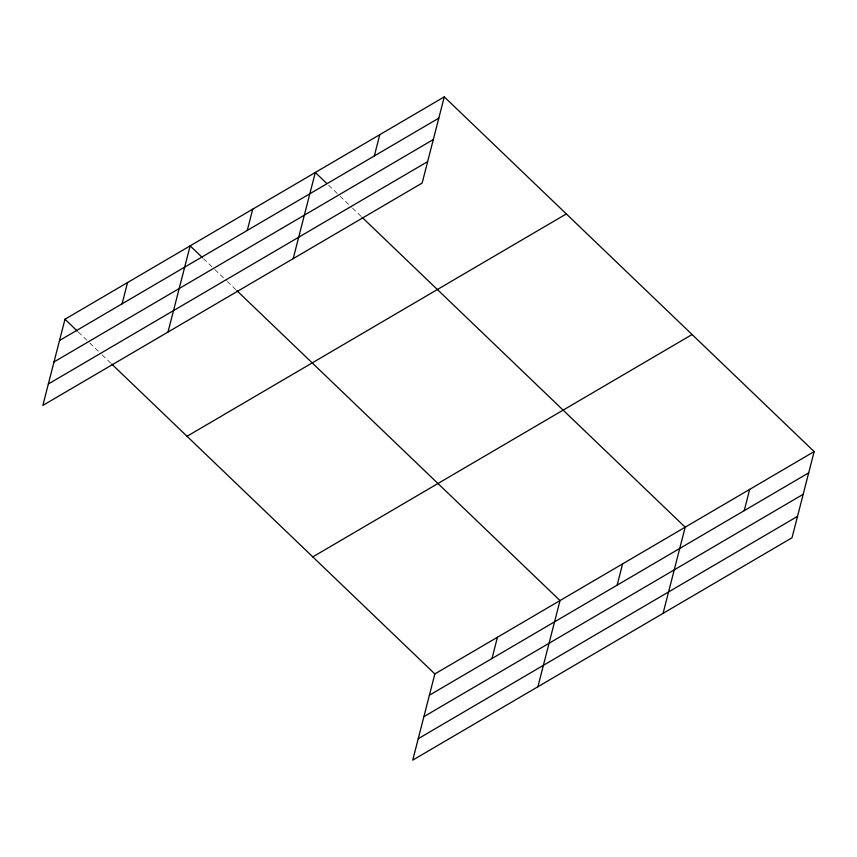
<?xml version="1.0" encoding="UTF-8"?>
<svg xmlns="http://www.w3.org/2000/svg" width="857" height="857" viewBox="0 0 857 857"><rect width="100%" height="100%" fill="white"/><g stroke="black" fill="none" stroke-linecap="round" stroke-linejoin="round"><path stroke-width="0.64" stroke-dasharray="4.29 3.21" d="M328.66 185.273L339.158 195.332M340.111 196.253L351.552 207.223M352.506 208.144L361.086 216.371M203.495 258.653L213.982 268.712M214.936 269.623L226.377 280.603M227.341 281.514L235.921 289.752M78.33 332.034L88.817 342.093M89.771 343.004L101.212 353.984M102.165 354.894L110.746 363.122"/><path stroke-width="1.29" d="M444.269 96.873L64.982 319.233L42.85 405.415L422.147 183.055L444.269 96.873L814.15 451.585L792.018 537.768L412.731 760.127L434.853 673.945L814.15 451.585M122.101 303.817L127.564 282.542M168.015 332.034L190.147 245.852L202.541 257.743M247.266 230.437L252.729 209.162M293.19 258.653L315.312 172.471L326.753 183.452M374.327 155.953L379.79 134.678M491.972 658.53L497.435 637.254M537.896 686.746L560.017 600.564L236.875 290.662M617.147 585.16L622.611 563.885M663.061 613.376L685.193 527.194L362.04 217.282M744.208 510.665L749.671 489.39M59.519 340.508L438.816 118.148M54.012 361.922L433.31 139.562M48.346 383.99L427.643 161.63M187.04 436.288L566.338 213.929M312.794 556.889L692.092 334.53M429.389 695.22L808.687 472.86M423.894 716.645L803.191 494.285M418.227 738.713L797.524 516.353M64.982 319.233L77.376 331.113M111.699 364.043L434.853 673.945"/></g></svg>
